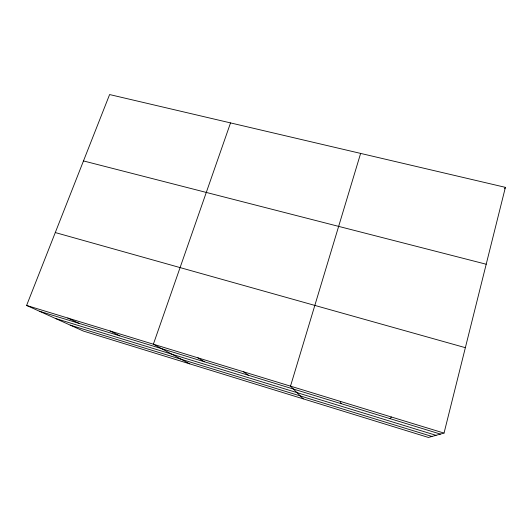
<?xml version="1.0" encoding="UTF-8"?>
<svg xmlns="http://www.w3.org/2000/svg" width="532" height="532" viewBox="0 0 532 532"><rect width="100%" height="100%" fill="white"/><g stroke="black" fill="none" stroke-linecap="round" stroke-linejoin="round"><path stroke-width="0.8" d="M444.034 433.095L505.4 187.35L109.605 94.556L26.6 305.448L83.364 331.064L428.413 437.444L444.034 433.095L26.6 305.448M360.63 153.409L290.505 386.146L303.24 398.854M230.529 122.912L153.369 344.211L189.744 363.861M504.635 188.78L505.4 187.35M390.082 418.657L391.379 416.995M83.477 160.93L486.201 264.231M55.288 232.557L465.367 347.675M39.375 311.213L440.456 434.092M55.355 318.422L436.034 435.322M70.237 325.138L431.964 436.453M67.777 318.036L79.115 323.389M110.024 330.957L119.846 335.865M197.871 357.817L204.414 361.773M243.563 371.795L248.338 375.226M340.227 401.347L341.085 403.642"/></g></svg>
